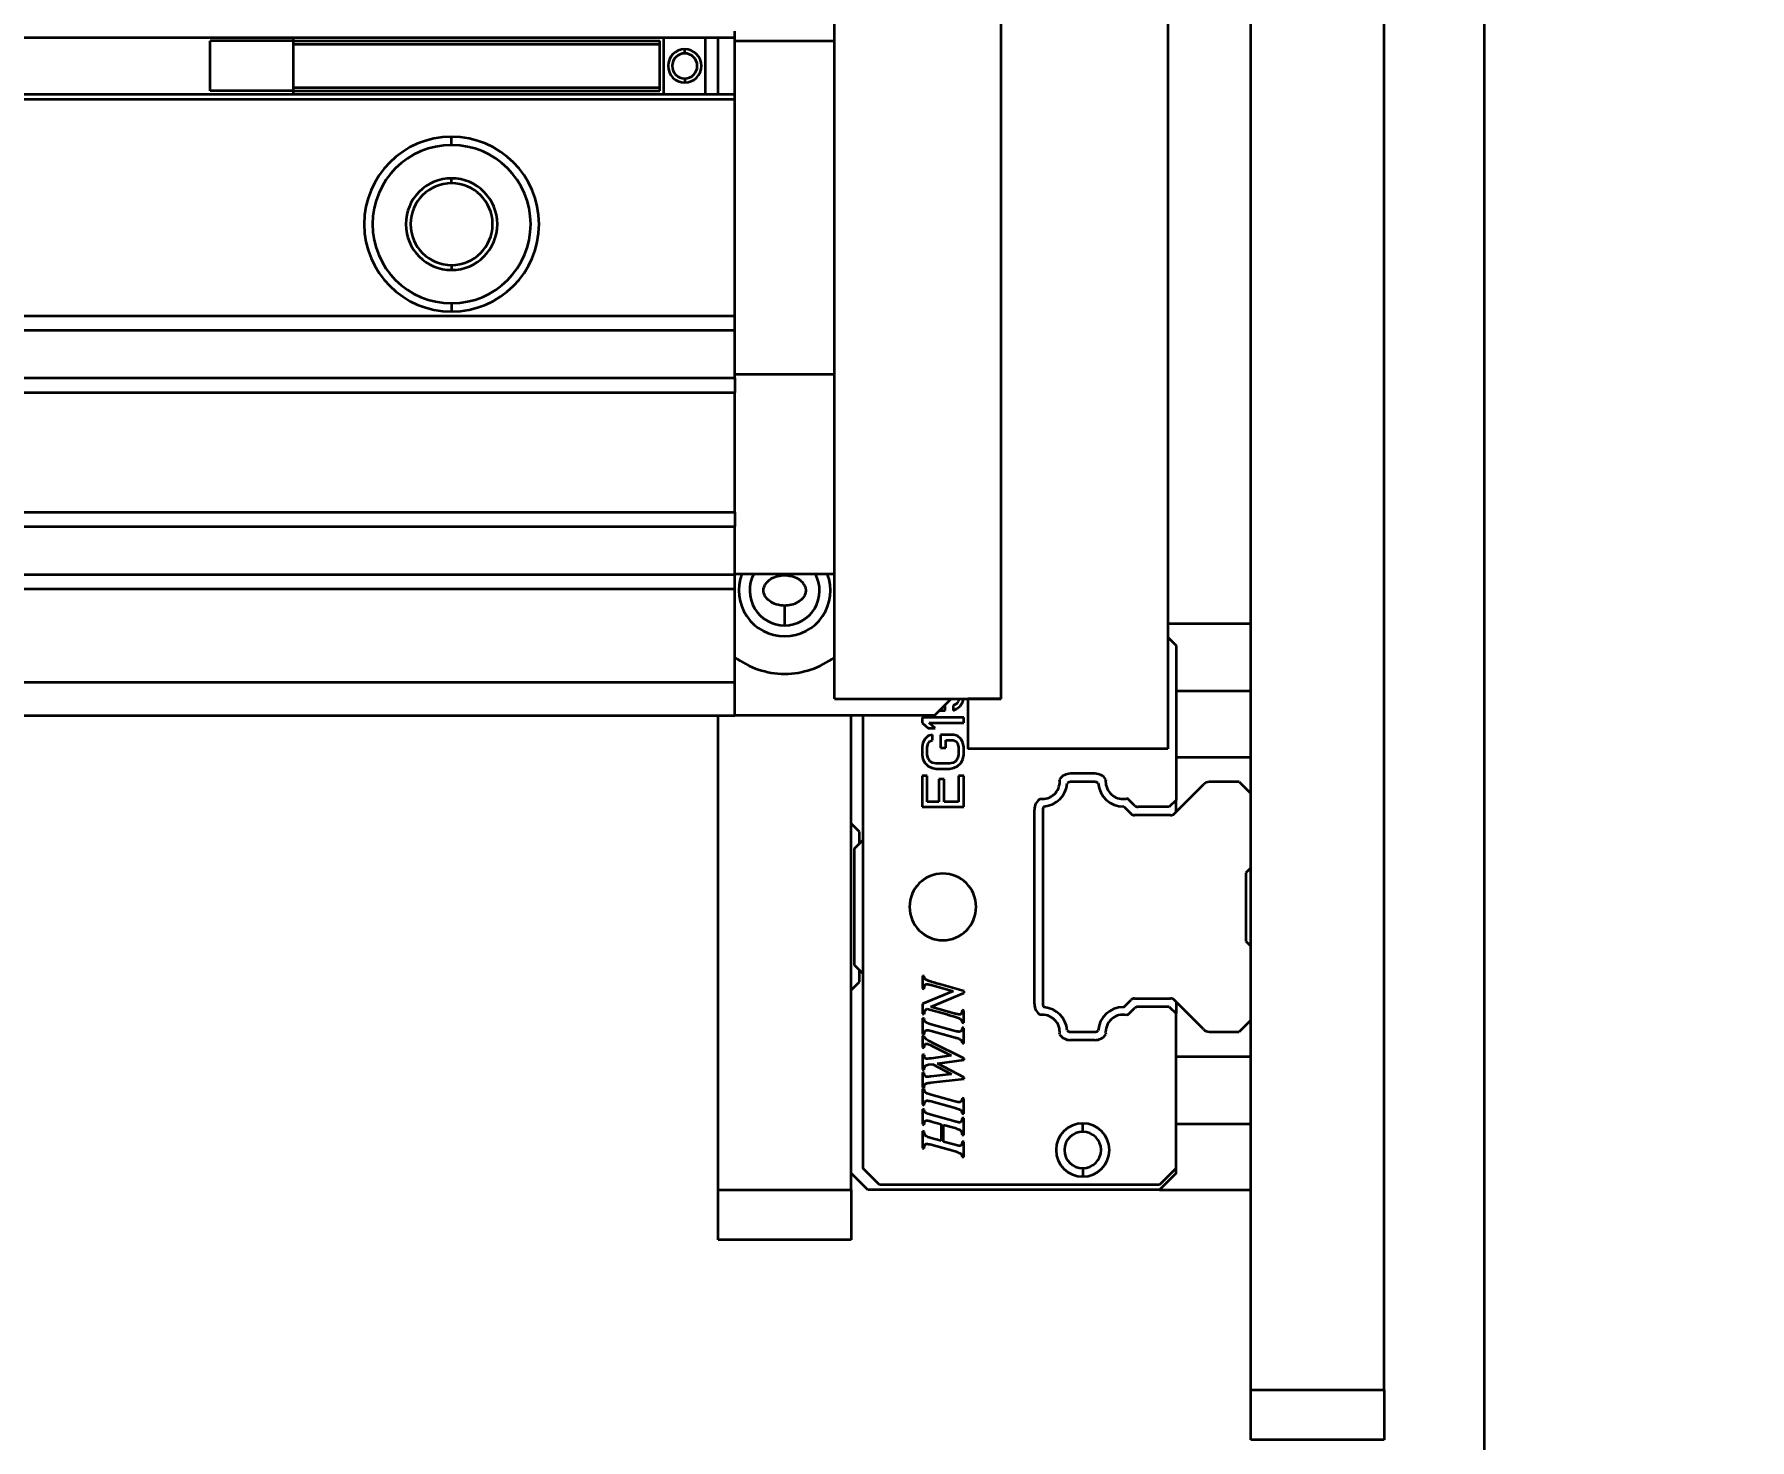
# Model space of a CAD drawing. Header units: millimetres. Extents: x 914 to 910632, y -176 to 682692.
# Drawn here: x 29211.5 to 29314.5, y 12594.8 to 12679.2 of the extents above; entities that cross this region are included whole.
import ezdxf

# ---------------------------------------------------------------- set-up
doc = ezdxf.new("R2010")
doc.units = ezdxf.units.MM
doc.layers.add('画图', color=3, linetype='Continuous', lineweight=30)
doc.styles.get("Standard").update_dxf_attribs({"font": 'arial.ttf'})
doc.dimstyles.new('INTE$0', dxfattribs={"dimscale": 80, "dimtxt": 3.5, "dimasz": 3, "dimexe": 3, "dimexo": 0, "dimgap": 1, "dimtad": 1, "dimdec": 0, "dimdsep": 46, "dimtxsty": 'Standard', "dimcen": 0, "dimclrd": 1, "dimclre": 1, "dimclrt": 3, "dimaunit": 1, "dimadec": 1, "dimazin": 2, "dimtfac": 1, "dimtdec": 0, "dimtmove": 0, "dimatfit": 0, "dimfxl": 1, "dimarcsym": 0})

# ---------------------------------------------------------------- blocks, each defined once
blk = doc.blocks.new('33333')
at = {"color": 7, "linetype": 'Continuous', "lineweight": 35}
for p, q in [((1175657.7, -765552.06), (1176317.7, -765552.06)), ((1176127.7, -765564.06), (1175779.7, -765564.06)), ((1176127.7, -765580.06), (1176127.7, -765564.06)), ((1176127.7, -765564.06), (1176133.7, -765564.06)), ((1176133.7, -765564.06), (1176133.7, -765580.06)), ((1176127.7, -765580.06), (1175779.7, -765580.06)), ((1176035.7, -765580.06), (1176035.7, -765590.06)), ((1176051.7, -765589.06), (1176051.7, -765580.06)), ((1176054.7, -765581.46), (1176056.1, -765580.06)), ((1176054.7, -765581.46), (1176054.7, -765585.05)), ((1176065, -765580.06), (1176056.1, -765580.06)), ((1176065, -765580.06), (1176065.6, -765580.66)), ((1176065.6, -765580.66), (1176073.8, -765580.66)), ((1176073.8, -765580.66), (1176074.4, -765580.06)), ((1176083.3, -765580.06), (1176074.4, -765580.06)), ((1176083.3, -765580.06), (1176084.7, -765581.46)), ((1176084.7, -765585.05), (1176084.7, -765581.46)), ((1176087.7, -765580.06), (1176087.7, -765589.06)), ((1176103.7, -765591.06), (1176103.7, -765580.06)), ((1176133.7, -765580.06), (1176127.7, -765580.06)), ((1176058.52, -765589.29), (1176054.99, -765585.76)), ((1176084.4, -765585.76), (1176080.87, -765589.29)), ((1176037.3, -765590.06), (1176038.3, -765589.06)), ((1176038.3, -765589.06), (1176056.88, -765589.06)), ((1176056.88, -765589.06), (1176057.7, -765589.88)), ((1176058.3, -765589.06), (1176056.88, -765589.06)), ((1176057.7, -765589.88), (1176057.7, -765593.61)), ((1176058.7, -765589.71), (1176058.7, -765594.03)), ((1176080.7, -765594.03), (1176080.7, -765589.71)), ((1176081.1, -765589.06), (1176082.51, -765589.06)), ((1176081.7, -765589.88), (1176082.51, -765589.06)), ((1176081.7, -765589.88), (1176081.7, -765593.61)), ((1176101.1, -765589.06), (1176082.51, -765589.06)), ((1176101.1, -765589.06), (1176103.1, -765591.06)), ((1176101.7, -765589.06), (1176101.1, -765589.06)), ((1176101.7, -765589.06), (1176103.7, -765591.06)), ((1175856.7, -765590.06), (1176050.7, -765590.06)), ((1176050.7, -765590.06), (1176050.7, -765614.06)), ((1176103.1, -765591.06), (1176103.1, -765624.66)), ((1176103.7, -765591.06), (1176103.7, -765626.06)), ((1176057.52, -765594.04), (1176056.95, -765594.61)), ((1176082.44, -765594.61), (1176081.87, -765594.04)), ((1176057.64, -765595.34), (1176058.52, -765594.45)), ((1176081.75, -765595.33), (1176080.87, -765594.45)), ((1176081.75, -765595.33), (1176081.75, -765595.41)), ((1176053.7, -765598.8), (1176053.7, -765601.73)), ((1176054.7, -765598.8), (1176054.7, -765601.73)), ((1176084.7, -765601.73), (1176084.7, -765598.8)), ((1176085.7, -765598.8), (1176085.7, -765601.73)), ((1176096.7, -765600.26), (1176095.7, -765600.26)), ((1176101.1, -765600.26), (1176102.1, -765600.26)), ((1176058.03, -765605.06), (1176081.36, -765605.06)), ((1176081.36, -765606.06), (1176058.03, -765606.06)), ((1176044.7, -765610.06), (1175862.7, -765610.06)), ((1176044.7, -765610.06), (1176044.7, -765614.06)), ((1176044.7, -765630.06), (1176044.7, -765610.06)), ((1176044.7, -765614.06), (1176050.7, -765614.06)), ((1176045.09, -765614.67), (1176044.7, -765614.59)), ((1176046.97, -765614.56), (1176046.97, -765619.56)), ((1176047.59, -765614.56), (1176046.97, -765614.56)), ((1176047.59, -765618.71), (1176047.59, -765614.56)), ((1176050.51, -765614.56), (1176049.99, -765614.67)), ((1176051.45, -765614.56), (1176050.51, -765614.56)), ((1176051.97, -765614.67), (1176051.45, -765614.56)), ((1176057.7, -765614.56), (1176053.95, -765614.56)), ((1176053.95, -765614.56), (1176053.95, -765615.2)), ((1176057.7, -765619.56), (1176057.7, -765614.56)), ((1176079.82, -765614.49), (1176079.04, -765617.29)), ((1176080.02, -765614.49), (1176079.82, -765614.49)), ((1176081.72, -765618.49), (1176080.02, -765614.49)), ((1176082.15, -765614.56), (1176082.1, -765614.75)), ((1176083.64, -765614.56), (1176082.15, -765614.56)), ((1176083.59, -765614.75), (1176083.64, -765614.56)), ((1176084.25, -765614.56), (1176084.2, -765614.75)), ((1176086.1, -765614.56), (1176084.25, -765614.56)), ((1176087.93, -765614.49), (1176085.98, -765618.39)), ((1176086.04, -765614.75), (1176086.1, -765614.56)), ((1176088.08, -765614.49), (1176087.93, -765614.49)), ((1176088.51, -765617.71), (1176088.08, -765614.49)), ((1176090.21, -765614.49), (1176088.51, -765617.71)), ((1176090.35, -765614.49), (1176090.21, -765614.49)), ((1176090.8, -765618.51), (1176090.35, -765614.49)), ((1176092.72, -765614.56), (1176092.66, -765614.75)), ((1176094.56, -765614.56), (1176092.72, -765614.56)), ((1176094.51, -765614.75), (1176094.56, -765614.56)), ((1176095.07, -765614.56), (1176095.02, -765614.75)), ((1176097.13, -765614.56), (1176095.07, -765614.56)), ((1176097.08, -765614.75), (1176097.13, -765614.56)), ((1176097.94, -765614.56), (1176097.89, -765614.75)), ((1176099.78, -765614.56), (1176097.94, -765614.56)), ((1176099.73, -765614.75), (1176099.78, -765614.56)), ((1176044.7, -765615.13), (1176044.99, -765615.2)), ((1176046.7, -765618.06), (1176044.7, -765616.06)), ((1176044.99, -765615.2), (1176045.3, -765615.41)), ((1176045.61, -765614.99), (1176045.09, -765614.67)), ((1176045.3, -765615.41), (1176045.51, -765615.84)), ((1176045.51, -765615.84), (1176046.13, -765615.84)), ((1176045.93, -765615.41), (1176045.61, -765614.99)), ((1176046.13, -765615.84), (1176045.93, -765615.41)), ((1176049.15, -765615.31), (1176049.05, -765615.73)), ((1176049.05, -765615.73), (1176049.05, -765617.33)), ((1176049.57, -765614.88), (1176049.15, -765615.31)), ((1176049.99, -765614.67), (1176049.57, -765614.88)), ((1176049.68, -765615.84), (1176049.78, -765615.52)), ((1176049.68, -765616.69), (1176049.68, -765615.84)), ((1176050.61, -765616.69), (1176049.68, -765616.69)), ((1176049.78, -765615.52), (1176050.09, -765615.31)), ((1176050.09, -765615.31), (1176050.51, -765615.2)), ((1176050.51, -765615.2), (1176051.45, -765615.2)), ((1176050.61, -765617.33), (1176050.61, -765616.69)), ((1176051.45, -765615.2), (1176051.86, -765615.31)), ((1176051.86, -765615.31), (1176052.18, -765615.52)), ((1176052.38, -765614.88), (1176051.97, -765614.67)), ((1176052.18, -765615.52), (1176052.38, -765615.84)), ((1176052.8, -765615.31), (1176052.38, -765614.88)), ((1176052.38, -765615.84), (1176052.49, -765616.27)), ((1176052.49, -765616.27), (1176052.49, -765617.86)), ((1176053.01, -765615.73), (1176052.8, -765615.31)), ((1176053.11, -765616.27), (1176053.01, -765615.73)), ((1176053.11, -765617.86), (1176053.11, -765616.27)), ((1176053.95, -765615.2), (1176057.07, -765615.2)), ((1176057.07, -765615.2), (1176057.07, -765616.9)), ((1176079.07, -765618.45), (1176079.83, -765615.81)), ((1176079.83, -765615.81), (1176081.33, -765619.49)), ((1176082.53, -765615.6), (1176081.72, -765618.49)), ((1176081.94, -765618.96), (1176082.6, -765616.6)), ((1176084.61, -765615.6), (1176083.81, -765618.45)), ((1176084.58, -765618.45), (1176085.38, -765615.6)), ((1176086.43, -765618.29), (1176087.55, -765616.05)), ((1176087.55, -765616.05), (1176087.9, -765618.45)), ((1176088.59, -765618.29), (1176089.81, -765616.03)), ((1176089.81, -765616.03), (1176090.08, -765618.51)), ((1176093.08, -765615.6), (1176092.28, -765618.45)), ((1176093.04, -765618.45), (1176093.84, -765615.6)), ((1176095.49, -765615.6), (1176094.69, -765618.45)), ((1176095.87, -765616.97), (1176096.25, -765615.6)), ((1176098.29, -765615.6), (1176097.91, -765616.97)), ((1176098.26, -765618.45), (1176099.06, -765615.6)), ((1176046.13, -765616.8), (1176045.43, -765616.8)), ((1176046.13, -765617.5), (1176046.13, -765616.8)), ((1176046.7, -765618.06), (1176046.7, -765642.06)), ((1176048.22, -765617.97), (1176047.59, -765618.71)), ((1176048.22, -765618.82), (1176048.22, -765617.97)), ((1176049.05, -765617.33), (1176050.61, -765617.33)), ((1176049.68, -765618.29), (1176049.05, -765618.29)), ((1176049.05, -765618.29), (1176049.15, -765618.82)), ((1176049.78, -765618.61), (1176049.68, -765618.29)), ((1176050.09, -765618.82), (1176049.78, -765618.61)), ((1176052.18, -765618.61), (1176051.86, -765618.82)), ((1176052.38, -765618.29), (1176052.18, -765618.61)), ((1176052.49, -765617.86), (1176052.38, -765618.29)), ((1176052.8, -765618.82), (1176053.01, -765618.39)), ((1176053.01, -765618.39), (1176053.11, -765617.86)), ((1176057.07, -765616.9), (1176054.36, -765616.9)), ((1176054.36, -765616.9), (1176054.36, -765617.54)), ((1176054.36, -765617.54), (1176057.07, -765617.54)), ((1176057.07, -765617.54), (1176057.07, -765618.93)), ((1176088.65, -765618.78), (1176088.59, -765618.29)), ((1176095.46, -765618.45), (1176095.78, -765617.28)), ((1176095.78, -765617.28), (1176097.82, -765617.28)), ((1176097.91, -765616.97), (1176095.87, -765616.97)), ((1176097.82, -765617.28), (1176097.49, -765618.45)), ((1176046.97, -765619.56), (1176047.59, -765619.56)), ((1176047.59, -765619.56), (1176048.22, -765618.82)), ((1176049.15, -765618.82), (1176049.57, -765619.24)), ((1176049.57, -765619.24), (1176049.99, -765619.46)), ((1176049.99, -765619.46), (1176050.51, -765619.56)), ((1176050.51, -765618.93), (1176050.09, -765618.82)), ((1176051.45, -765618.93), (1176050.51, -765618.93)), ((1176050.51, -765619.56), (1176051.45, -765619.56)), ((1176051.86, -765618.82), (1176051.45, -765618.93)), ((1176051.45, -765619.56), (1176051.97, -765619.46)), ((1176051.97, -765619.46), (1176052.38, -765619.24)), ((1176052.38, -765619.24), (1176052.8, -765618.82)), ((1176057.07, -765618.93), (1176053.95, -765618.93)), ((1176053.95, -765618.93), (1176053.95, -765619.56)), ((1176053.95, -765619.56), (1176057.7, -765619.56)), ((1176078.02, -765619.3), (1176077.97, -765619.49)), ((1176077.97, -765619.49), (1176079.49, -765619.49)), ((1176079.49, -765619.49), (1176079.54, -765619.3)), ((1176081.33, -765619.49), (1176082.53, -765619.49)), ((1176082.53, -765619.49), (1176082.58, -765619.3)), ((1176083.13, -765619.3), (1176083.08, -765619.49)), ((1176083.08, -765619.49), (1176084.99, -765619.49)), ((1176084.99, -765619.49), (1176085.04, -765619.3)), ((1176085.22, -765619.3), (1176085.17, -765619.49)), ((1176085.17, -765619.49), (1176086.6, -765619.49)), ((1176086.6, -765619.49), (1176086.65, -765619.3)), ((1176087.48, -765619.3), (1176087.42, -765619.49)), ((1176087.42, -765619.49), (1176089.22, -765619.49)), ((1176089.22, -765619.49), (1176089.27, -765619.3)), ((1176089.65, -765619.3), (1176089.59, -765619.49)), ((1176089.59, -765619.49), (1176091.39, -765619.49)), ((1176091.39, -765619.49), (1176091.44, -765619.3)), ((1176091.6, -765619.3), (1176091.54, -765619.49)), ((1176091.54, -765619.49), (1176093.45, -765619.49)), ((1176093.45, -765619.49), (1176093.5, -765619.3)), ((1176094.04, -765619.3), (1176093.99, -765619.49)), ((1176093.99, -765619.49), (1176095.81, -765619.49)), ((1176095.81, -765619.49), (1176095.86, -765619.3)), ((1176096.67, -765619.3), (1176096.62, -765619.49)), ((1176096.62, -765619.49), (1176098.67, -765619.49)), ((1176098.67, -765619.49), (1176098.72, -765619.3)), ((1176103.1, -765624.66), (1176101.1, -765626.66)), ((1176046.7, -765626.66), (1176101.1, -765626.66)), ((1176062.7, -765627.66), (1176061.7, -765626.66)), ((1176077.7, -765626.66), (1176076.7, -765627.66)), ((1176103.7, -765626.06), (1176101.7, -765628.06)), ((1176103.7, -765628.06), (1176046.7, -765628.06)), ((1176060.7, -765627.06), (1176059.7, -765628.06)), ((1176062.1, -765627.06), (1176060.7, -765627.06)), ((1176076.7, -765627.66), (1176062.7, -765627.66)), ((1176078.7, -765627.06), (1176077.3, -765627.06)), ((1176079.7, -765628.06), (1176078.7, -765627.06)), ((1176103.7, -765644.06), (1176103.7, -765628.06)), ((1176103.7, -765628.06), (1176109.7, -765628.06)), ((1176109.7, -765628.06), (1176109.7, -765644.06)), ((1176044.7, -765630.06), (1175862.7, -765630.06)), ((1175965.7, -765642.06), (1175965.7, -765630.06)), ((1176005.7, -765642.06), (1176005.7, -765630.06)), ((1176029.7, -765642.06), (1176029.7, -765630.06)), ((1176033.53, -765636.06), (1176035.9, -765636.06)), ((1175965.3, -765642.06), (1175964.5, -765642.06)), ((1175965.3, -766217.06), (1175965.3, -765642.06)), ((1175972.1, -765642.06), (1175965.3, -765642.06)), ((1175972.1, -766217.06), (1175972.1, -765642.06)), ((1175972.7, -765642.06), (1175972.1, -765642.06)), ((1175972.7, -766217.06), (1175972.7, -765642.06)), ((1175998.7, -765642.06), (1175972.7, -765642.06)), ((1175998.7, -766217.06), (1175998.7, -765642.06)), ((1176000.43, -765642.06), (1175998.7, -765642.06)), ((1176000.43, -766217.06), (1176000.43, -765642.06)), ((1176006.16, -765642.06), (1176000.43, -765642.06)), ((1176006.16, -766217.06), (1176006.16, -765642.06)), ((1176006.16, -765642.06), (1176007.9, -765642.06)), ((1176007.9, -766217.06), (1176007.9, -765642.06)), ((1176022.3, -765642.06), (1176007.9, -765642.06)), ((1176022.3, -766217.06), (1176022.3, -765642.06)), ((1176022.3, -765642.06), (1176024.03, -765642.06)), ((1176024.03, -766217.06), (1176024.03, -765642.06)), ((1176029.76, -765642.06), (1176024.03, -765642.06)), ((1176029.76, -766217.06), (1176029.76, -765642.06)), ((1176031.5, -765642.06), (1176029.76, -765642.06)), ((1176031.5, -766217.06), (1176031.5, -765642.06)), ((1176042.7, -765642.06), (1176031.5, -765642.06)), ((1176042.7, -766217.06), (1176042.7, -765642.06)), ((1176046.7, -765642.06), (1176042.7, -765642.06)), ((1176046.7, -766217.06), (1176046.7, -765642.06)), ((1175972.1, -765644.06), (1175965.3, -765644.06)), ((1176103.7, -765644.06), (1176046.7, -765644.06)), ((1176109.7, -765644.06), (1176103.7, -765644.06)), ((1175972.1, -765645.56), (1175965.3, -765645.56)), ((1175967.19, -765648.06), (1175966.7, -765648.06)), ((1175970.2, -765648.06), (1175970.7, -765648.06)), ((1175972.1, -765650.56), (1175965.3, -765650.56)), ((1175965.7, -765695.06), (1175965.7, -765651.06)), ((1175966.1, -765651.06), (1175965.7, -765651.06)), ((1175966.1, -765695.06), (1175966.1, -765651.06)), ((1175971.3, -765651.06), (1175966.1, -765651.06)), ((1175971.3, -765695.06), (1175971.3, -765651.06)), ((1175971.7, -765651.06), (1175971.3, -765651.06)), ((1175971.7, -765695.06), (1175971.7, -765651.06)), ((1175978.2, -765676.06), (1175977.2, -765676.06)), ((1175997.2, -765676.06), (1175998.2, -765676.06)), ((1175965.7, -765695.06), (1175965.3, -765695.06)), ((1175966.1, -765695.06), (1175965.7, -765695.06)), ((1175965.7, -765695.06), (1175965.7, -765705.06)), ((1175971.3, -765695.06), (1175966.1, -765695.06)), ((1175971.7, -765695.06), (1175971.3, -765695.06)), ((1175972.1, -765695.06), (1175971.7, -765695.06)), ((1175971.7, -765695.06), (1175971.7, -765705.06)), ((1175971.7, -765705.06), (1175965.7, -765705.06))]:
    blk.add_line(p, q, dxfattribs=at)
at = {"color": 8, "linetype": 'Continuous', "lineweight": 35}
for p, q in [((1176043.77, -765589.06), (1176043.77, -765580.06)), ((1176095.77, -765589.06), (1176095.77, -765580.06)), ((1176029.86, -765636.06), (1176029.7, -765636.06)), ((1175982.78, -765676.06), (1175982.2, -765676.06)), ((1175992.61, -765676.06), (1175993.2, -765676.06))]:
    blk.add_line(p, q, dxfattribs=at)
at = {"color": 7, "linetype": 'Continuous', "lineweight": 35}
for centre, radius, start, end in [((1176055.7, -765585.05), 1, 180.0032, 225), ((1176083.7, -765585.05), 1, 315, 0), ((1176058.1, -765589.71), 0.6, 0, 45), ((1176081.3, -765589.71), 0.6, 135, 180), ((1176057.1, -765593.61), 0.6, 315, 0), ((1176058.1, -765594.03), 0.6, 315.0001, 0), ((1176081.3, -765594.03), 0.6, 180, 224.9999), ((1176082.3, -765593.61), 0.6, 180, 224.9999), ((1176054.64, -765595.41), 2.1, 262.9734, 0), ((1176054.64, -765595.41), 3, 274.1077, 1.3442), ((1176058.08, -765595.74), 1.6, 135.0001, 150.5643), ((1176054.64, -765595.41), 2.1, 0, 12.4665), ((1176084.75, -765595.41), 3, 179.9971, 265.8923), ((1176081.31, -765595.74), 1.6, 29.4352, 44.9999), ((1176084.75, -765595.41), 2.1, 167.5339, 277.0266), ((1176055.3, -765598.8), 1.6, 124.8756, 180), ((1176084.1, -765598.8), 1.6, 0.0003, 55.1244), ((1176098.9, -765600.26), 3.2, 0, 180), ((1176098.9, -765600.26), 2.2, 0, 180), ((1176055.3, -765598.8), 0.6, 137.6019, 180), ((1176084.1, -765598.8), 0.6, 359.9977, 42.3981), ((1176055.3, -765601.73), 1.6, 180.0011, 235.1244), ((1176055.3, -765601.73), 0.6, 180.005, 222.3981), ((1176054.64, -765605.12), 3, 4.1077, 85.8923), ((1176084.75, -765605.12), 3, 94.1077, 175.8923), ((1176084.1, -765601.73), 0.6, 317.6019, 360), ((1176084.1, -765601.73), 1.6, 304.8756, 359.9998), ((1176098.9, -765600.26), 3.2, 180, 0), ((1176098.9, -765600.26), 2.2, 180, 0), ((1176054.64, -765605.12), 2.1, 0, 97.0266), ((1176084.75, -765605.12), 2.1, 82.9734, 187.0266), ((1176054.64, -765605.12), 2.1, 352.9734, 0), ((1176058.03, -765604.46), 1.6, 214.8756, 270), ((1176058.03, -765604.46), 0.6, 227.6019, 270), ((1176081.36, -765604.46), 0.6, 270, 312.3981), ((1176081.36, -765604.46), 1.6, 270, 325.1244), ((1176069.7, -765617.06), 4, 0, 180), ((1176069.7, -765617.06), 4, 180, 0), ((1176031.7, -765636.06), 5.5, 0, 111.3237), ((1176031.7, -765636.06), 10, 0, 36.8699), ((1176031.7, -765636.06), 4.2, 0, 118.4369), ((1176031.7, -765636.06), 5.5, 248.6763, 0), ((1176031.7, -765636.06), 4.2, 241.5631, 0), ((1176031.7, -765636.06), 10, 323.1301, 0), ((1175968.7, -765648.06), 2, 0, 180), ((1175968.7, -765648.06), 1.51, 0, 180), ((1175968.7, -765648.06), 2, 180, 0), ((1175968.7, -765648.06), 1.51, 180, 0), ((1175987.7, -765676.06), 10.5, 0, 180), ((1175987.7, -765676.06), 9.5, 0, 180), ((1175987.7, -765676.06), 5.5, 0, 180), ((1175987.7, -765676.06), 4.92, 0, 180), ((1175987.7, -765676.06), 10.5, 180, 0), ((1175987.7, -765676.06), 9.5, 180, 0), ((1175987.7, -765676.06), 5.5, 180, 0), ((1175987.7, -765676.06), 4.92, 180, 0)]:
    blk.add_arc(centre, radius, start, end, dxfattribs=at)
for points, knots in [([(1176082.1, -765614.75), (1176082.22, -765614.76), (1176082.37, -765614.77), (1176082.54, -765614.84), (1176082.58, -765614.88), (1176082.6, -765614.89)], [0, 0, 0, 0, 0.687606, 0.864827, 1, 1, 1, 1]), ([(1176082.6, -765614.89), (1176082.6, -765614.9), (1176082.61, -765614.93), (1176082.62, -765614.97), (1176082.63, -765615.05), (1176082.61, -765615.27), (1176082.56, -765615.46), (1176082.53, -765615.6)], [0, 0, 0, 0, 0.0466286, 0.1041725, 0.174546, 0.3961842, 1, 1, 1, 1]), ([(1176082.6, -765616.6), (1176082.72, -765616.18), (1176082.86, -765615.66), (1176083.07, -765615.14), (1176083.14, -765615), (1176083.17, -765614.97), (1176083.18, -765614.95)], [0, 0, 0, 0, 0.739867, 0.91964, 0.966319, 1, 1, 1, 1]), ([(1176083.18, -765614.95), (1176083.25, -765614.89), (1176083.36, -765614.79), (1176083.52, -765614.76), (1176083.59, -765614.75)], [0, 0, 0, 0, 0.560386, 1, 1, 1, 1]), ([(1176084.2, -765614.75), (1176084.26, -765614.75), (1176084.38, -765614.76), (1176084.53, -765614.81), (1176084.62, -765614.87), (1176084.65, -765614.93), (1176084.67, -765614.96)], [0, 0, 0, 0, 0.369685, 0.656194, 0.837124, 1, 1, 1, 1]), ([(1176084.67, -765614.96), (1176084.68, -765615), (1176084.7, -765615.09), (1176084.68, -765615.31), (1176084.64, -765615.48), (1176084.61, -765615.6)], [0, 0, 0, 0, 0.1955236, 0.4529518, 1, 1, 1, 1]), ([(1176085.38, -765615.6), (1176085.42, -765615.45), (1176085.48, -765615.22), (1176085.59, -765615.02), (1176085.62, -765614.95)], [0, 0, 0, 0, 0.670747, 1, 1, 1, 1]), ([(1176085.62, -765614.95), (1176085.65, -765614.92), (1176085.7, -765614.86), (1176085.84, -765614.79), (1176085.96, -765614.76), (1176086.04, -765614.75)], [0, 0, 0, 0, 0.2285646, 0.489438, 1, 1, 1, 1]), ([(1176092.66, -765614.75), (1176092.73, -765614.75), (1176092.85, -765614.76), (1176092.99, -765614.81), (1176093.09, -765614.87), (1176093.12, -765614.93), (1176093.13, -765614.96)], [0, 0, 0, 0, 0.369685, 0.656194, 0.837124, 1, 1, 1, 1]), ([(1176093.13, -765614.96), (1176093.14, -765615), (1176093.17, -765615.09), (1176093.15, -765615.31), (1176093.11, -765615.48), (1176093.08, -765615.6)], [0, 0, 0, 0, 0.195524, 0.452952, 1, 1, 1, 1]), ([(1176093.84, -765615.6), (1176093.89, -765615.45), (1176093.95, -765615.22), (1176094.06, -765615.02), (1176094.09, -765614.95)], [0, 0, 0, 0, 0.670747, 1, 1, 1, 1]), ([(1176094.09, -765614.95), (1176094.11, -765614.92), (1176094.16, -765614.86), (1176094.31, -765614.79), (1176094.43, -765614.76), (1176094.51, -765614.75)], [0, 0, 0, 0, 0.228564, 0.489438, 1, 1, 1, 1]), ([(1176095.02, -765614.75), (1176095.09, -765614.75), (1176095.22, -765614.76), (1176095.38, -765614.8), (1176095.5, -765614.85), (1176095.53, -765614.9), (1176095.55, -765614.92)], [0, 0, 0, 0, 0.385898, 0.681229, 0.858044, 1, 1, 1, 1]), ([(1176095.55, -765614.92), (1176095.56, -765614.94), (1176095.58, -765614.99), (1176095.59, -765615.09), (1176095.57, -765615.3), (1176095.52, -765615.47), (1176095.49, -765615.6)], [0, 0, 0, 0, 0.104902, 0.24238, 0.418385, 1, 1, 1, 1]), ([(1176096.25, -765615.6), (1176096.31, -765615.42), (1176096.38, -765615.21), (1176096.51, -765614.97), (1176096.57, -765614.91), (1176096.6, -765614.89)], [0, 0, 0, 0, 0.6844, 0.864597, 1, 1, 1, 1]), ([(1176096.6, -765614.89), (1176096.63, -765614.87), (1176096.7, -765614.82), (1176096.87, -765614.77), (1176097, -765614.76), (1176097.08, -765614.75)], [0, 0, 0, 0, 0.237866, 0.503465, 1, 1, 1, 1]), ([(1176097.89, -765614.75), (1176097.96, -765614.75), (1176098.09, -765614.76), (1176098.23, -765614.8), (1176098.31, -765614.85), (1176098.36, -765614.89), (1176098.38, -765614.94), (1176098.39, -765614.98), (1176098.39, -765614.99)], [0, 0, 0, 0, 0.355109, 0.622863, 0.729613, 0.823477, 0.910952, 1, 1, 1, 1]), ([(1176098.39, -765614.99), (1176098.39, -765615.09), (1176098.38, -765615.3), (1176098.32, -765615.5), (1176098.29, -765615.6)], [0, 0, 0, 0, 0.490626, 1, 1, 1, 1]), ([(1176099.06, -765615.6), (1176099.11, -765615.44), (1176099.18, -765615.21), (1176099.29, -765615), (1176099.32, -765614.93)], [0, 0, 0, 0, 0.675598, 1, 1, 1, 1]), ([(1176099.32, -765614.93), (1176099.35, -765614.91), (1176099.4, -765614.85), (1176099.53, -765614.77), (1176099.65, -765614.76), (1176099.73, -765614.75)], [0, 0, 0, 0, 0.235522, 0.496482, 1, 1, 1, 1]), ([(1176079.04, -765617.29), (1176078.9, -765617.76), (1176078.74, -765618.34), (1176078.52, -765618.93), (1176078.45, -765619.08), (1176078.42, -765619.12), (1176078.41, -765619.13)], [0, 0, 0, 0, 0.753171, 0.92824, 0.971186, 1, 1, 1, 1]), ([(1176079.01, -765619.12), (1176079, -765619.08), (1176078.98, -765618.98), (1176079, -765618.76), (1176079.04, -765618.58), (1176079.07, -765618.45)], [0, 0, 0, 0, 0.176373, 0.431185, 1, 1, 1, 1]), ([(1176083.81, -765618.45), (1176083.76, -765618.62), (1176083.7, -765618.84), (1176083.59, -765619.07), (1176083.54, -765619.13), (1176083.51, -765619.15)], [0, 0, 0, 0, 0.694556, 0.8718213, 1, 1, 1, 1]), ([(1176084.54, -765619.08), (1176084.53, -765619.04), (1176084.5, -765618.95), (1176084.51, -765618.73), (1176084.55, -765618.57), (1176084.58, -765618.45)], [0, 0, 0, 0, 0.196722, 0.453562, 1, 1, 1, 1]), ([(1176085.98, -765618.39), (1176085.91, -765618.53), (1176085.81, -765618.74), (1176085.68, -765618.94), (1176085.64, -765619.02)], [0, 0, 0, 0, 0.633657, 1, 1, 1, 1]), ([(1176086.19, -765618.81), (1176086.22, -765618.74), (1176086.29, -765618.56), (1176086.38, -765618.39), (1176086.43, -765618.29)], [0, 0, 0, 0, 0.416567, 1, 1, 1, 1]), ([(1176087.9, -765618.45), (1176087.91, -765618.52), (1176087.92, -765618.63), (1176087.93, -765618.73), (1176087.94, -765618.77)], [0, 0, 0, 0, 0.650906, 1, 1, 1, 1]), ([(1176087.94, -765618.77), (1176087.94, -765618.8), (1176087.95, -765618.86), (1176087.95, -765618.91), (1176087.95, -765618.93)], [0, 0, 0, 0, 0.609618, 1, 1, 1, 1]), ([(1176090.08, -765618.51), (1176090.09, -765618.56), (1176090.1, -765618.65), (1176090.11, -765618.74), (1176090.11, -765618.77)], [0, 0, 0, 0, 0.616457, 1, 1, 1, 1]), ([(1176090.11, -765618.77), (1176090.11, -765618.8), (1176090.12, -765618.86), (1176090.12, -765618.92), (1176090.12, -765618.94)], [0, 0, 0, 0, 0.597528, 1, 1, 1, 1]), ([(1176091.01, -765619.21), (1176091, -765619.2), (1176090.96, -765619.17), (1176090.92, -765619.08), (1176090.84, -765618.86), (1176090.82, -765618.66), (1176090.8, -765618.51)], [0, 0, 0, 0, 0.077812, 0.180815, 0.403167, 1, 1, 1, 1]), ([(1176092.28, -765618.45), (1176092.23, -765618.62), (1176092.17, -765618.84), (1176092.05, -765619.07), (1176092, -765619.13), (1176091.98, -765619.15)], [0, 0, 0, 0, 0.694556, 0.871821, 1, 1, 1, 1]), ([(1176093, -765619.08), (1176092.99, -765619.04), (1176092.96, -765618.95), (1176092.98, -765618.73), (1176093.02, -765618.57), (1176093.04, -765618.45)], [0, 0, 0, 0, 0.196722, 0.453562, 1, 1, 1, 1]), ([(1176094.69, -765618.45), (1176094.63, -765618.63), (1176094.56, -765618.85), (1176094.45, -765619.08), (1176094.4, -765619.15), (1176094.38, -765619.17)], [0, 0, 0, 0, 0.699808, 0.876222, 1, 1, 1, 1]), ([(1176095.39, -765619.12), (1176095.38, -765619.07), (1176095.36, -765618.98), (1176095.38, -765618.75), (1176095.43, -765618.57), (1176095.46, -765618.45)], [0, 0, 0, 0, 0.18836, 0.445075, 1, 1, 1, 1]), ([(1176097.49, -765618.45), (1176097.43, -765618.63), (1176097.35, -765618.85), (1176097.23, -765619.09), (1176097.17, -765619.15), (1176097.15, -765619.17)], [0, 0, 0, 0, 0.70421, 0.878561, 1, 1, 1, 1]), ([(1176098.19, -765619.1), (1176098.18, -765619.06), (1176098.17, -765618.96), (1176098.19, -765618.74), (1176098.23, -765618.57), (1176098.26, -765618.45)], [0, 0, 0, 0, 0.1995835, 0.4597663, 1, 1, 1, 1]), ([(1176078.41, -765619.13), (1176078.35, -765619.19), (1176078.24, -765619.28), (1176078.09, -765619.3), (1176078.02, -765619.3)], [0, 0, 0, 0, 0.5526191, 1, 1, 1, 1]), ([(1176079.54, -765619.3), (1176079.46, -765619.3), (1176079.32, -765619.29), (1176079.17, -765619.25), (1176079.08, -765619.2), (1176079.03, -765619.17), (1176079.02, -765619.13), (1176079.01, -765619.12)], [0, 0, 0, 0, 0.397493, 0.69243, 0.81139, 0.911366, 1, 1, 1, 1]), ([(1176082.2, -765619.21), (1176082.17, -765619.2), (1176082.12, -765619.17), (1176082.03, -765619.09), (1176081.98, -765619.01), (1176081.94, -765618.96)], [0, 0, 0, 0, 0.2367596, 0.5037544, 1, 1, 1, 1]), ([(1176082.58, -765619.3), (1176082.5, -765619.29), (1176082.37, -765619.27), (1176082.25, -765619.23), (1176082.2, -765619.21)], [0, 0, 0, 0, 0.62182, 1, 1, 1, 1]), ([(1176083.51, -765619.15), (1176083.45, -765619.19), (1176083.33, -765619.27), (1176083.2, -765619.29), (1176083.13, -765619.3)], [0, 0, 0, 0, 0.521732, 1, 1, 1, 1]), ([(1176085.04, -765619.3), (1176084.97, -765619.29), (1176084.84, -765619.28), (1176084.69, -765619.23), (1176084.59, -765619.16), (1176084.55, -765619.11), (1176084.54, -765619.08)], [0, 0, 0, 0, 0.369418, 0.658958, 0.841196, 1, 1, 1, 1]), ([(1176085.64, -765619.02), (1176085.58, -765619.09), (1176085.47, -765619.22), (1176085.3, -765619.28), (1176085.22, -765619.3)], [0, 0, 0, 0, 0.530367, 1, 1, 1, 1]), ([(1176086.14, -765619.01), (1176086.15, -765618.97), (1176086.15, -765618.91), (1176086.18, -765618.84), (1176086.19, -765618.81)], [0, 0, 0, 0, 0.523442, 1, 1, 1, 1]), ([(1176086.27, -765619.24), (1176086.25, -765619.22), (1176086.21, -765619.2), (1176086.15, -765619.12), (1176086.15, -765619.05), (1176086.14, -765619.01)], [0, 0, 0, 0, 0.271555, 0.536817, 1, 1, 1, 1]), ([(1176086.65, -765619.3), (1176086.56, -765619.3), (1176086.43, -765619.3), (1176086.31, -765619.25), (1176086.27, -765619.24)], [0, 0, 0, 0, 0.629418, 1, 1, 1, 1]), ([(1176087.87, -765619.18), (1176087.86, -765619.19), (1176087.83, -765619.21), (1176087.78, -765619.23), (1176087.66, -765619.27), (1176087.55, -765619.29), (1176087.48, -765619.3)], [0, 0, 0, 0, 0.1107047, 0.2530794, 0.430947, 1, 1, 1, 1]), ([(1176087.95, -765618.93), (1176087.95, -765618.99), (1176087.94, -765619.08), (1176087.89, -765619.15), (1176087.87, -765619.18)], [0, 0, 0, 0, 0.600643, 1, 1, 1, 1]), ([(1176088.85, -765619.2), (1176088.82, -765619.18), (1176088.76, -765619.13), (1176088.69, -765618.99), (1176088.67, -765618.86), (1176088.65, -765618.78)], [0, 0, 0, 0, 0.217891, 0.474971, 1, 1, 1, 1]), ([(1176089.27, -765619.3), (1176089.18, -765619.3), (1176089.03, -765619.29), (1176088.9, -765619.23), (1176088.85, -765619.2)], [0, 0, 0, 0, 0.6162361, 1, 1, 1, 1]), ([(1176089.98, -765619.21), (1176089.92, -765619.24), (1176089.82, -765619.29), (1176089.7, -765619.3), (1176089.65, -765619.3)], [0, 0, 0, 0, 0.535435, 1, 1, 1, 1]), ([(1176090.12, -765618.94), (1176090.11, -765618.98), (1176090.11, -765619.04), (1176090.08, -765619.12), (1176090.03, -765619.18), (1176090, -765619.2), (1176089.98, -765619.21)], [0, 0, 0, 0, 0.304939, 0.576526, 0.783687, 1, 1, 1, 1]), ([(1176091.44, -765619.3), (1176091.35, -765619.3), (1176091.2, -765619.3), (1176091.06, -765619.23), (1176091.01, -765619.21)], [0, 0, 0, 0, 0.630356, 1, 1, 1, 1]), ([(1176091.98, -765619.15), (1176091.92, -765619.19), (1176091.8, -765619.27), (1176091.66, -765619.29), (1176091.6, -765619.3)], [0, 0, 0, 0, 0.521732, 1, 1, 1, 1]), ([(1176093.5, -765619.3), (1176093.43, -765619.29), (1176093.31, -765619.28), (1176093.16, -765619.23), (1176093.05, -765619.16), (1176093.02, -765619.11), (1176093, -765619.08)], [0, 0, 0, 0, 0.3694177, 0.6589576, 0.8411961, 1, 1, 1, 1]), ([(1176094.38, -765619.17), (1176094.36, -765619.19), (1176094.31, -765619.24), (1176094.2, -765619.29), (1176094.1, -765619.3), (1176094.04, -765619.3)], [0, 0, 0, 0, 0.2567476, 0.5249138, 1, 1, 1, 1]), ([(1176095.86, -765619.3), (1176095.79, -765619.3), (1176095.67, -765619.29), (1176095.52, -765619.26), (1176095.43, -765619.2), (1176095.4, -765619.14), (1176095.39, -765619.12)], [0, 0, 0, 0, 0.379911, 0.667549, 0.84402, 1, 1, 1, 1]), ([(1176097.15, -765619.17), (1176097.12, -765619.19), (1176097.05, -765619.23), (1176096.89, -765619.28), (1176096.76, -765619.29), (1176096.67, -765619.3)], [0, 0, 0, 0, 0.215256, 0.477723, 1, 1, 1, 1]), ([(1176098.72, -765619.3), (1176098.64, -765619.3), (1176098.5, -765619.29), (1176098.34, -765619.26), (1176098.25, -765619.2), (1176098.2, -765619.16), (1176098.19, -765619.12), (1176098.19, -765619.1)], [0, 0, 0, 0, 0.394974, 0.684573, 0.802001, 0.903755, 1, 1, 1, 1]), ([(1176029.86, -765636.06), (1176029.88, -765635.8), (1176029.92, -765635.22), (1176030.26, -765634.42), (1176030.75, -765633.85), (1176031.27, -765633.58), (1176031.69, -765633.5), (1176032.12, -765633.58), (1176032.64, -765633.84), (1176033.13, -765634.42), (1176033.47, -765635.22), (1176033.51, -765635.8), (1176033.53, -765636.06)], [0, 0, 0, 0, 0.115406, 0.249402, 0.374345, 0.441616, 0.4998, 0.558046, 0.625411, 0.750043, 0.88438, 1, 1, 1, 1]), ([(1176033.53, -765636.06), (1176033.51, -765636.33), (1176033.47, -765636.91), (1176033.13, -765637.71), (1176032.64, -765638.28), (1176032.12, -765638.55), (1176031.7, -765638.62), (1176031.27, -765638.55), (1176030.76, -765638.28), (1176030.26, -765637.71), (1176029.92, -765636.91), (1176029.88, -765636.33), (1176029.86, -765636.06)], [0, 0, 0, 0, 0.11542, 0.249441, 0.374323, 0.441591, 0.499769, 0.557984, 0.625297, 0.750056, 0.884385, 1, 1, 1, 1])]:
    blk.add_open_spline(points, degree=3, knots=knots, dxfattribs=at)
blk = doc.blocks.new('*D371')
at = {"color": 1, "linetype": 'ByBlock', "lineweight": -2, "transparency": 16777216}
for p, q in [((29314.51, 15602.59), (22464.73, 15602.59)), ((22704.73, 8927.75), (22704.73, 15362.59)), ((25102.76, 8687.75), (22464.73, 8687.75))]:
    blk.add_line(p, q, dxfattribs=at)
at = {"color": 1, "lineweight": 200, "transparency": 16777216}
for points in [[(22664.73, 15362.59), (22744.73, 15362.59), (22704.73, 15602.59)], [(22664.73, 8927.75), (22744.73, 8927.75), (22704.73, 8687.75)]]:
    blk.add_solid(points, dxfattribs=at)
at = {"layer": 'Defpoints', "color": 0, "lineweight": 200, "transparency": 16777216}
for p in [(22704.73, 15602.59), (29314.51, 15602.59), (25102.76, 8687.75)]:
    blk.add_point(p, dxfattribs=at)
at = {"color": 3, "lineweight": 30, "transparency": 16777216, "insert": (22481.77, 12145.17), "char_height": 280, "attachment_point": 5, "rotation": 90}
blk.add_mtext('6915', dxfattribs=at)
blk = doc.blocks.new('*D372')
at = {"color": 1, "linetype": 'ByBlock', "lineweight": -2, "transparency": 16777216}
for p, q in [((25102.76, 8512.75), (25102.76, 17320.1)), ((29314.51, 15602.59), (29314.51, 17320.1)), ((29074.51, 17080.1), (25342.76, 17080.1))]:
    blk.add_line(p, q, dxfattribs=at)
at = {"color": 1, "lineweight": 200, "transparency": 16777216}
for points in [[(25342.76, 17120.1), (25342.76, 17040.1), (25102.76, 17080.1)], [(29074.51, 17120.1), (29074.51, 17040.1), (29314.51, 17080.1)]]:
    blk.add_solid(points, dxfattribs=at)
at = {"layer": 'Defpoints', "color": 0, "lineweight": 200, "transparency": 16777216}
for p in [(25102.76, 17080.1), (29314.51, 15602.59), (25102.76, 8512.75)]:
    blk.add_point(p, dxfattribs=at)
at = {"color": 3, "lineweight": 30, "transparency": 16777216, "insert": (27208.63, 17300.67), "char_height": 280, "attachment_point": 5}
blk.add_mtext('4212', dxfattribs=at)

msp = doc.modelspace()

# ---------------------------------------------------------------- block references
at = {"layer": '画图', "lineweight": 30, "xscale": 0.5, "yscale": 0.5, "zscale": 0.5, "rotation": 270}
msp.add_blockref('33333', (412074.594, 600661.679), dxfattribs=at)

# ---------------------------------------------------------------- dimensions: what is measured, and where the dimension line sits
at = {"color": 4, "lineweight": 30}
dim = msp.add_linear_dim(base=(25102.755, 17080.101), p1=(29314.513, 15602.594), p2=(25102.755, 8512.75), dimstyle='INTE$0', override={"dimfxl": 2.5, "dimarcsym": 1}, dxfattribs=at)
dim.commit()
dim.dimension.update_dxf_attribs({"geometry": '*D372', "text_midpoint": (27208.634, 17300.674)})
dim = msp.add_linear_dim(base=(22704.729, 15602.594), p1=(25102.755, 8687.75), p2=(29314.513, 15602.594), angle=90, dimstyle='INTE$0', override={"dimfxl": 2.5, "dimarcsym": 1}, dxfattribs=at)
dim.commit()
dim.dimension.update_dxf_attribs({"geometry": '*D371', "text_midpoint": (22481.768, 12145.172)})

doc.saveas('drawing.dxf')
